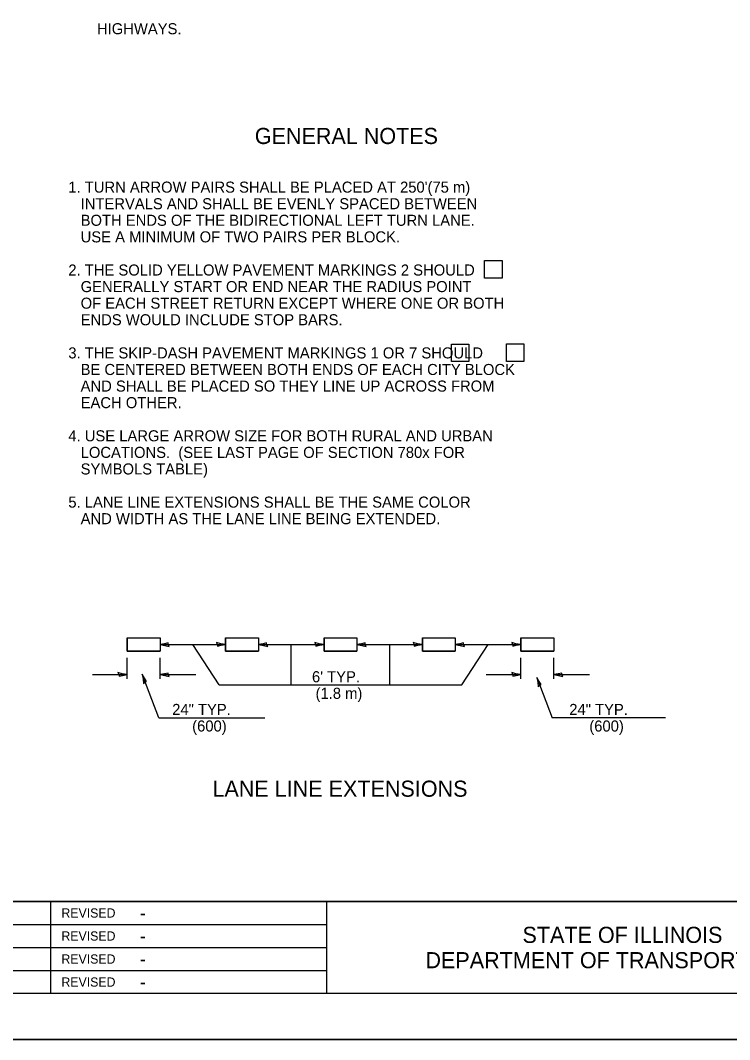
# Model space of a CAD drawing. Extents: x 100068 to 100255, y 99000 to 99022.
# Drawn here: x 100129.85 to 100137.55, y 99000 to 99011.07 of the extents above; entities that cross this region are included whole.
import ezdxf

# ---------------------------------------------------------------- set-up
doc = ezdxf.new("R2010")
doc.units = 0
for name, color, linetype in [('Design_PR_PMK Solid Line', 7, 'Continuous'), ('Design_PR_PMK Symbols', 7, 'Continuous'), ('Design_PR_Roadway Dimensions', 7, 'Continuous'), ('Design_PR_Roadway Notes', 7, 'Continuous'), ('Sheets_50 Reference Boundary', 7, 'Continuous'), ('Sheets_General Details', 7, 'Continuous'), ('Sheets_Printer Plotting Border', 7, 'Continuous')]:
    doc.layers.add(name, color=color, linetype=linetype)

msp = doc.modelspace()

# ---------------------------------------------------------------- linework, layer by layer
at = {"layer": 'Design_PR_PMK Solid Line'}
for points in [[(100131.008, 99004.361), (100131.365, 99004.361), (100131.365, 99004.218), (100131.008, 99004.218)], [(100132.077, 99004.361), (100132.434, 99004.361), (100132.434, 99004.218), (100132.077, 99004.218)], [(100133.146, 99004.361), (100133.502, 99004.361), (100133.502, 99004.218), (100133.146, 99004.218)], [(100134.215, 99004.361), (100134.571, 99004.361), (100134.571, 99004.218), (100134.215, 99004.218)], [(100135.284, 99004.361), (100135.64, 99004.361), (100135.64, 99004.218), (100135.284, 99004.218)]]:
    msp.add_lwpolyline(points, close=True, dxfattribs=at)
at = {"layer": 'Design_PR_PMK Symbols'}
for p, q in [((100131.008, 99004.361), (100131.008, 99004.218)), ((100131.365, 99004.361), (100131.365, 99004.218)), ((100132.077, 99004.361), (100132.434, 99004.361)), ((100132.077, 99004.361), (100132.077, 99004.218)), ((100132.434, 99004.361), (100132.434, 99004.218)), ((100133.146, 99004.361), (100133.502, 99004.361)), ((100133.146, 99004.361), (100133.146, 99004.218)), ((100133.502, 99004.361), (100133.502, 99004.218)), ((100134.215, 99004.361), (100134.571, 99004.361)), ((100134.215, 99004.361), (100134.215, 99004.218)), ((100134.571, 99004.361), (100134.571, 99004.218)), ((100135.284, 99004.361), (100135.64, 99004.361)), ((100135.284, 99004.361), (100135.284, 99004.218)), ((100135.64, 99004.361), (100135.64, 99004.218)), ((100131.008, 99004.218), (100131.365, 99004.218)), ((100132.077, 99004.218), (100132.434, 99004.218)), ((100133.146, 99004.218), (100133.502, 99004.218)), ((100134.215, 99004.218), (100134.571, 99004.218)), ((100135.284, 99004.218), (100135.64, 99004.218))]:
    msp.add_line(p, q, dxfattribs=at)
for points in [[(100131.008, 99004.361), (100131.365, 99004.361), (100131.365, 99004.218), (100131.008, 99004.218)], [(100132.077, 99004.361), (100132.434, 99004.361), (100132.434, 99004.218), (100132.077, 99004.218)], [(100133.146, 99004.361), (100133.502, 99004.361), (100133.502, 99004.218), (100133.146, 99004.218)], [(100134.215, 99004.361), (100134.571, 99004.361), (100134.571, 99004.218), (100134.215, 99004.218)], [(100135.284, 99004.361), (100135.64, 99004.361), (100135.64, 99004.218), (100135.284, 99004.218)]]:
    msp.add_lwpolyline(points, close=True, dxfattribs=at)
at = {"layer": 'Design_PR_Roadway Notes'}
for p, q in [((100131.365, 99004.29), (100132.077, 99004.29)), ((100132.006, 99003.851), (100131.721, 99004.29)), ((100132.434, 99004.29), (100133.146, 99004.29)), ((100132.79, 99003.851), (100132.79, 99004.29)), ((100133.502, 99004.29), (100134.215, 99004.29)), ((100133.859, 99003.851), (100133.859, 99004.29)), ((100134.571, 99004.29), (100135.284, 99004.29)), ((100134.642, 99003.851), (100134.928, 99004.29)), ((100131.008, 99003.916), (100131.008, 99004.147)), ((100131.365, 99003.916), (100131.365, 99004.147)), ((100135.284, 99003.916), (100135.284, 99004.147)), ((100135.64, 99003.916), (100135.64, 99004.147)), ((100130.63, 99003.964), (100131.008, 99003.964)), ((100131.352, 99003.495), (100131.171, 99003.967)), ((100131.365, 99003.964), (100131.755, 99003.964)), ((100134.905, 99003.964), (100135.284, 99003.964)), ((100135.457, 99003.933), (100135.624, 99003.495)), ((100135.64, 99003.964), (100136.03, 99003.964)), ((100132.006, 99003.851), (100134.642, 99003.851)), ((100131.352, 99003.495), (100132.502, 99003.495)), ((100136.854, 99003.495), (100135.624, 99003.495))]:
    msp.add_line(p, q, dxfattribs=at)
for points in [[(100134.889, 99008.268), (100134.889, 99008.458), (100135.079, 99008.458), (100135.079, 99008.268)], [(100134.529, 99007.361), (100134.529, 99007.551), (100134.719, 99007.551), (100134.719, 99007.361)], [(100135.128, 99007.364), (100135.128, 99007.554), (100135.317, 99007.554), (100135.317, 99007.364)], [(100131.465, 99004.269), (100131.457, 99004.288), (100131.454, 99004.307), (100131.415, 99004.298), (100131.365, 99004.29), (100131.418, 99004.28)], [(100131.977, 99004.311), (100131.985, 99004.291), (100131.989, 99004.273), (100132.027, 99004.281), (100132.077, 99004.29), (100132.024, 99004.299)], [(100132.534, 99004.269), (100132.525, 99004.288), (100132.522, 99004.307), (100132.484, 99004.298), (100132.434, 99004.29), (100132.487, 99004.28)], [(100133.046, 99004.311), (100133.054, 99004.291), (100133.057, 99004.273), (100133.096, 99004.281), (100133.146, 99004.29), (100133.093, 99004.299)], [(100133.602, 99004.269), (100133.594, 99004.288), (100133.591, 99004.307), (100133.552, 99004.298), (100133.502, 99004.29), (100133.556, 99004.28)], [(100134.115, 99004.311), (100134.123, 99004.291), (100134.126, 99004.273), (100134.165, 99004.281), (100134.215, 99004.29), (100134.161, 99004.299)], [(100134.671, 99004.269), (100134.663, 99004.288), (100134.66, 99004.307), (100134.621, 99004.298), (100134.571, 99004.29), (100134.624, 99004.28)], [(100135.184, 99004.311), (100135.192, 99004.291), (100135.195, 99004.273), (100135.234, 99004.281), (100135.284, 99004.29), (100135.23, 99004.299)], [(100130.908, 99003.985), (100130.917, 99003.965), (100130.92, 99003.947), (100130.958, 99003.955), (100131.008, 99003.964), (100130.955, 99003.973)], [(100131.187, 99003.866), (100131.202, 99003.881), (100131.218, 99003.89), (100131.197, 99003.924), (100131.171, 99003.967), (100131.181, 99003.914)], [(100131.465, 99003.943), (100131.457, 99003.962), (100131.454, 99003.98), (100131.415, 99003.972), (100131.365, 99003.964), (100131.418, 99003.954)], [(100135.184, 99003.985), (100135.192, 99003.965), (100135.195, 99003.947), (100135.234, 99003.955), (100135.284, 99003.964), (100135.23, 99003.973)], [(100135.473, 99003.832), (100135.488, 99003.847), (100135.504, 99003.856), (100135.483, 99003.889), (100135.457, 99003.933), (100135.467, 99003.88)], [(100135.74, 99003.943), (100135.732, 99003.962), (100135.729, 99003.98), (100135.69, 99003.972), (100135.64, 99003.964), (100135.693, 99003.954)]]:
    msp.add_lwpolyline(points, close=True, dxfattribs=at)
at = {"layer": 'Sheets_50 Reference Boundary'}
msp.add_lwpolyline([(100121, 99021.5), (100152.5, 99021.5), (100152.5, 99001.5), (100121, 99001.5)], close=True, dxfattribs=at)
at = {"layer": 'Sheets_General Details'}
for p, q in [((100121, 99001.5), (100152.5, 99001.5)), ((100130.174, 99001.5), (100130.174, 99000.5)), ((100133.174, 99001.5), (100133.174, 99000.5)), ((100123.974, 99001.25), (100133.174, 99001.25)), ((100123.974, 99001), (100133.174, 99001)), ((100123.974, 99000.75), (100133.174, 99000.75)), ((100153, 99000), (100119, 99000))]:
    msp.add_line(p, q, dxfattribs=at)
msp.add_lwpolyline([(100121, 99021.5), (100152.5, 99021.5), (100152.5, 99000.5), (100121, 99000.5)], close=True, dxfattribs=at)
at = {"layer": 'Sheets_Printer Plotting Border'}
msp.add_lwpolyline([(100119, 99000), (100153, 99000), (100153, 99022), (100119, 99022)], close=True, dxfattribs=at)

# ---------------------------------------------------------------- texts
at = {"layer": 'Design_PR_Roadway Dimensions'}
for s, p in [("1. TURN ARROW PAIRS SHALL BE PLACED AT 250'(75 m)", (100130.369, 99009.196)), ('   INTERVALS AND SHALL BE EVENLY SPACED BETWEEN', (100130.369, 99009.016)), ('   BOTH ENDS OF THE BIDIRECTIONAL LEFT TURN LANE.', (100130.369, 99008.836)), ('   USE A MINIMUM OF TWO PAIRS PER BLOCK.', (100130.369, 99008.656)), ('2. THE SOLID YELLOW PAVEMENT MARKINGS 2 SHOULD', (100130.369, 99008.296)), ('   GENERALLY START OR END NEAR THE RADIUS POINT', (100130.369, 99008.116)), ('   OF EACH STREET RETURN EXCEPT WHERE ONE OR BOTH', (100130.369, 99007.936)), ('   ENDS WOULD INCLUDE STOP BARS.', (100130.369, 99007.756)), ('3. THE SKIP-DASH PAVEMENT MARKINGS 1 OR 7 SHOULD', (100130.369, 99007.396)), ('   BE CENTERED BETWEEN BOTH ENDS OF EACH CITY BLOCK', (100130.369, 99007.216)), ('   AND SHALL BE PLACED SO THEY LINE UP ACROSS FROM ', (100130.369, 99007.036)), ('   EACH OTHER.', (100130.369, 99006.856)), ('4. USE LARGE ARROW SIZE FOR BOTH RURAL AND URBAN', (100130.369, 99006.496)), ('   LOCATIONS.  (SEE LAST PAGE OF SECTION 780x FOR', (100130.369, 99006.316)), ('   SYMBOLS TABLE)', (100130.369, 99006.136)), ('5. LANE LINE EXTENSIONS SHALL BE THE SAME COLOR', (100130.369, 99005.776)), ('   AND WIDTH AS THE LANE LINE BEING EXTENDED.', (100130.369, 99005.596)), ("6' TYP.", (100133.015, 99003.88)), ('(1.8 m)', (100133.054, 99003.7)), ('24" TYP.', (100131.497, 99003.525)), ('24" TYP.', (100135.809, 99003.525)), ('(600)', (100131.714, 99003.345)), ('(600)', (100136.027, 99003.345))]:
    msp.add_text(s, height=0.12, dxfattribs=at).set_placement(p)
at = {"layer": 'Design_PR_Roadway Notes'}
for s, height, p in [('HIGHWAYS.', 0.12, (100130.68, 99010.916)), ('GENERAL NOTES', 0.175, (100132.394, 99009.724)), ('LANE LINE EXTENSIONS', 0.175, (100131.934, 99002.637))]:
    msp.add_text(s, height=height, dxfattribs=at).set_placement(p)
at = {"layer": 'Sheets_General Details'}
for s, height, p in [('REVISED', 0.1, (100130.294, 99001.325)), ('-', 0.14, (100131.148, 99001.305)), ('REVISED', 0.1, (100130.294, 99001.075)), ('STATE OF ILLINOIS', 0.175, (100135.301, 99001.05)), ('-', 0.14, (100131.148, 99001.055)), ('DEPARTMENT OF TRANSPORTATION', 0.175, (100134.247, 99000.775)), ('REVISED', 0.1, (100130.294, 99000.825)), ('-', 0.14, (100131.148, 99000.805)), ('REVISED', 0.1, (100130.294, 99000.575)), ('-', 0.14, (100131.148, 99000.555))]:
    msp.add_text(s, height=height, dxfattribs=at).set_placement(p)

doc.saveas('drawing.dxf')
